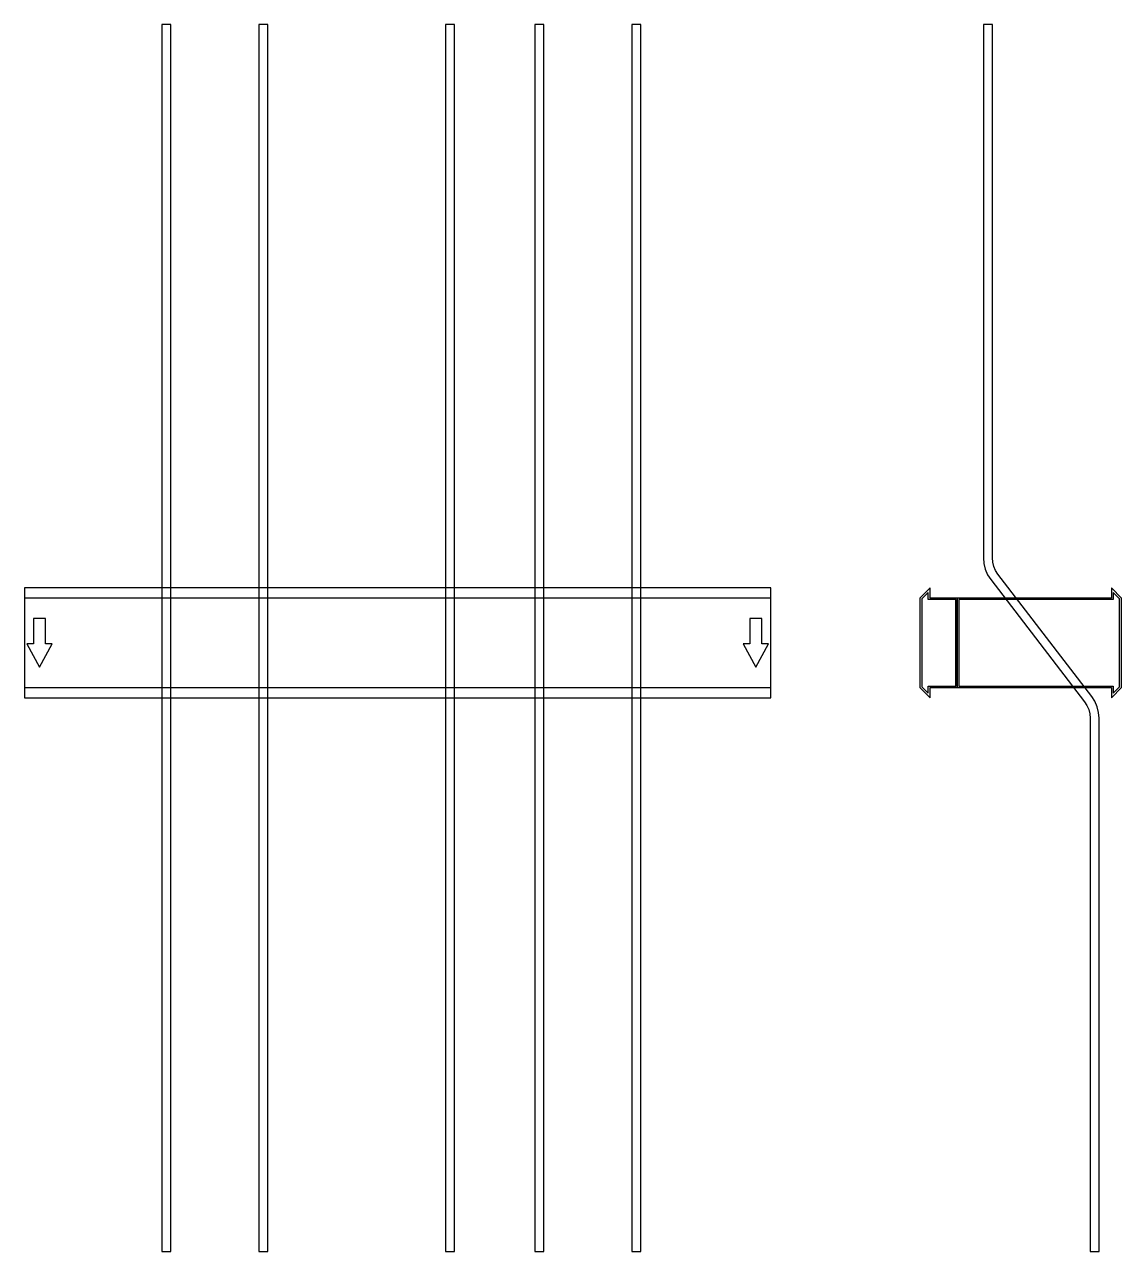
# Model space of a CAD drawing. Extents: x 0 to 1470, y -815 to 828.
import ezdxf

# ---------------------------------------------------------------- set-up
doc = ezdxf.new("R2010")
doc.units = 0
doc.layers.add('Halfen', color=7, linetype='CONTINUOUS')

msp = doc.modelspace()

# ---------------------------------------------------------------- linework, layer by layer
at = {"layer": 'Halfen', "color": 7}
for points in [[(196, -815.455), (196, 828.419), (184, 828.419), (184, -815.455)], [(326, -815.455), (326, 828.419), (314, 828.419), (314, -815.455)], [(576, -815.455), (576, 828.419), (564, 828.419), (564, -815.455)], [(696, -815.455), (696, 828.419), (684, 828.419), (684, -815.455)], [(826, -815.455), (826, 828.419), (814, 828.419), (814, -815.455)], [(1440, -815.455), (1440, -100.956), (1439.359, -93.137), (1437.453, -85.527), (1434.332, -78.329), (1430.081, -71.735), (1304.439, 92.004), (1301.251, 96.949), (1298.911, 102.348), (1297.481, 108.055), (1297, 113.919), (1297, 167.419), (1297, 828.419), (1285, 828.419), (1285, 167.419), (1285, 113.919), (1285.641, 106.101), (1287.547, 98.49), (1290.668, 91.292), (1294.919, 84.699), (1420.561, -79.04), (1423.749, -83.986), (1426.089, -89.384), (1427.519, -95.092), (1428, -100.956), (1428, -815.455)], [(0, -73.5), (1000, -73.5), (1000, 73.5), (0, 73.5)], [(1250, -60), (1250, 60), (1213.5, 60), (1213.5, 73.5), (1200, 60), (1200, -60), (1213.5, -73.5), (1213.5, -60)], [(1248, -58), (1248, 58), (1211, 58), (1211, 67.25), (1202.5, 58.75), (1202.5, -58.75), (1211, -67.25), (1211, -58)], [(1470, -60), (1470, 60), (1456.5, 73.5), (1456.5, 60), (1250, 60), (1250, -60), (1456.5, -60), (1456.5, -73.5)], [(1467.5, -58.75), (1467.5, 58.75), (1459, 67.25), (1459, 58), (1252, 58), (1252, -58), (1459, -58), (1459, -67.25)], [(0, -60), (1000, -60), (1000, 60), (0, 60)], [(20, -32.5), (37, -1.5), (28, -1.5), (28, 32.5), (12, 32.5), (12, -1.5), (3, -1.5)], [(980, -32.5), (997, -1.5), (988, -1.5), (988, 32.5), (972, 32.5), (972, -1.5), (963, -1.5)]]:
    msp.add_lwpolyline(points, close=True, dxfattribs=at)

doc.saveas('drawing.dxf')
